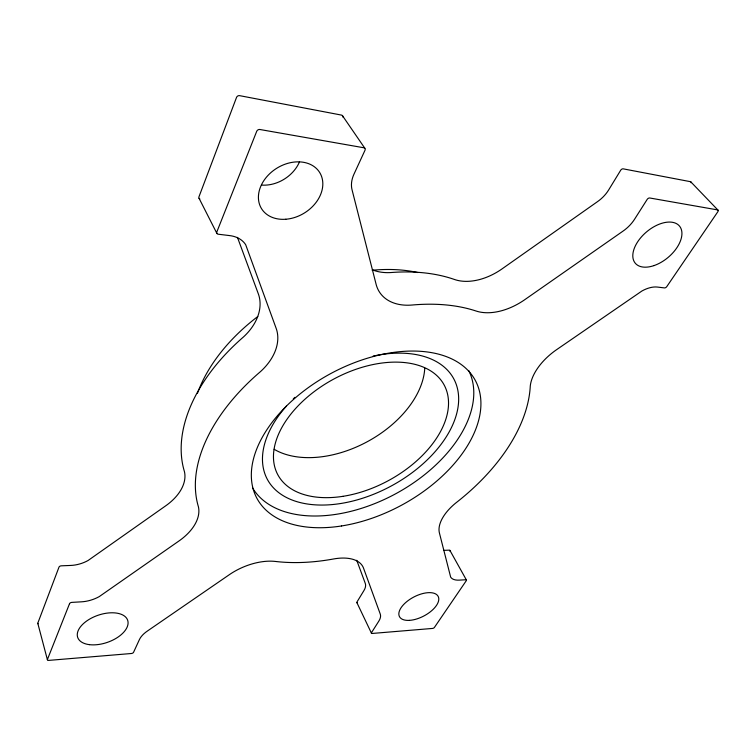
<?xml version="1.0" encoding="UTF-8"?>
<svg xmlns="http://www.w3.org/2000/svg" width="756" height="756" viewBox="0 0 756 756"><rect width="100%" height="100%" fill="white"/><g stroke="black" fill="none" stroke-linecap="round" stroke-linejoin="round"><path stroke-width="1.13" d="M443.866 550.368L449.262 550.151A1.531 0.784 -28.9 0 1 449.82 551.115M690.965 182.016L718.096 210.244M342.383 115.564L364.827 148.233M449.933 550.415L466.405 580.003M199.064 198.308L216.915 233.453M356.908 602.674L371.48 633.245M237.46 237.365L258.117 293.271A54.082 38.981 -23.9 0 1 243.612 336.836A176.205 110.801 -28.4 0 0 184.445 471.64A49.074 30.712 -19.7 0 1 165.29 506.114L88.065 560.508A24.183 14.326 -17.7 0 1 70.771 565.441L61.264 565.828A1.928 1.125 -17.2 0 0 58.996 567.113L37.847 623.048A1.862 1.03 -17 0 0 38.065 623.804M356.737 560.281L365.205 583.207A19.439 10.111 -26 0 1 363.938 590.559L356.955 602.012A1.531 0.784 -26.2 0 0 357.333 602.882M37.8 623.331L47.392 659.704M199.839 198.951A2.362 1.881 -26 0 1 198.951 196.834L236.534 97.411A2.504 2.098 -33.7 0 1 239.605 95.653L341.495 115.092A2.391 1.871 -38.4 0 1 342.77 116.991M372.727 269.958A53.591 37.639 -35.4 0 0 391.466 272.51A180.032 113.013 -28.3 0 1 454.507 279.493A51.635 34.162 -37.3 0 0 501.634 269.183L597.268 201.814A26.158 16.537 -41.3 0 0 608.684 189.907L620.676 170.261A2.117 1.314 -42.3 0 1 623.18 168.843L690.436 181.676A2.041 1.191 -42.4 0 1 691.069 182.706M299.489 161.879A33.188 26.337 -32.4 0 1 261.595 185.088M468.692 370.468A123.02 75.156 -28.4 0 1 396.087 493.555A123.02 75.156 -28.4 0 1 252.665 488.092M197.42 393.451A155.519 99.811 -28.4 0 1 257.787 316.518M372.169 270.251A155.519 99.811 -28.4 0 1 417.794 272.538M376.431 355.377A105.897 64.638 -28.4 0 1 452.825 424.579A105.897 64.638 -28.4 0 1 310.896 504.469A105.897 64.638 -28.4 0 1 286.496 406M293.3 398.875A105.897 64.638 -28.4 0 1 294.906 397.325M373.19 356.029A105.897 64.638 -28.4 0 1 375.354 355.585M424.749 368.314A91.712 58.666 -28.4 0 1 367.076 441.825A91.712 58.666 -28.4 0 1 274.163 449.3M69.524 603.704L47.448 659.421A1.909 1.011 -17.6 0 0 48.79 660.385L131.402 653.505A1.805 0.945 -20 0 0 133.557 652.296L139.397 639.614A22.415 11.879 -20.7 0 1 147.562 630.92L229.909 574.295A44.377 24.116 -23.4 0 1 275.373 561.443A185.097 112.115 -28.5 0 0 333.661 558.958A42.525 22.519 -25.5 0 1 363.438 567.888L380.202 613.9A19.836 9.875 -26.2 0 1 378.794 621.177L371.536 632.592A1.559 0.765 -26.3 0 0 372.226 633.452L432.602 628.425A1.512 0.718 -27.7 0 0 434.454 627.376L466.282 580.693A1.559 0.765 -28.9 0 0 465.734 579.757L459.185 580.135A19.788 9.875 -29.1 0 1 450.661 577.121L439.491 533.273A41.788 21.943 -30.1 0 1 455.632 503.118A180.504 109.072 -28.4 0 0 530.277 386.014A46.598 26.243 -35 0 1 557.21 349.253L641.938 290.994A24.268 13.599 -38 0 1 657.389 287.063L664.458 287.913A1.966 1.096 -38.8 0 0 666.811 286.581L717.813 211.774A2.098 1.181 -41.7 0 0 717.567 209.903L649.725 197.987A2.173 1.295 -41.5 0 0 647.155 199.442L634.539 219.278A26.857 16.358 -40.6 0 1 622.698 231.345L524.229 300.056A53.014 33.803 -36.7 0 1 476.176 311.056A184.502 111.359 -28.3 0 0 412.2 305.018A55.093 37.328 -34.9 0 1 376.223 284.747L352.145 190.181A29.938 22.075 -36.7 0 1 353.978 174.163L365.016 150.217A2.466 1.871 -37.5 0 0 363.929 147.779L259.875 129.493A2.589 2.098 -33 0 0 256.709 131.317L216.821 231.979A2.438 1.871 -26.2 0 0 218.238 234.218L229.748 235.607A29.862 22.434 -25.6 0 1 245.7 244.755L275.959 327.802A55.632 38.688 -24.3 0 1 260.536 371.565A180.589 109.176 -28.4 0 0 198.412 506.766A50.331 30.297 -20.2 0 1 178.482 541.315L99.216 596.626A24.787 14.118 -18.3 0 1 81.544 601.823L71.858 602.381A1.975 1.106 -17.9 0 0 69.524 603.704M285.834 219.24A34.228 26.29 -32 0 0 320.582 174.116A34.228 26.29 -32 0 0 265.432 178.425A34.228 26.29 -32 0 0 285.834 219.24M654.006 265.592A28.86 16.698 -40.1 0 0 680.135 226.951A28.86 16.698 -40.1 0 0 637.979 241.353A28.86 16.698 -40.1 0 0 654.006 265.592M89.397 644.651A26.422 14.336 -19 0 0 128.076 623.246A26.422 14.336 -19 0 0 90.531 618.588A26.422 14.336 -19 0 0 89.397 644.651M409.45 620.364A21.839 10.735 -27.6 0 0 438.782 598.676A21.839 10.735 -27.6 0 0 408.212 600.519A21.839 10.735 -27.6 0 0 409.45 620.364M341.561 525.959A124.088 74.731 -28.4 0 0 475.524 380.826A124.088 74.731 -28.4 0 0 281.298 411.396A124.088 74.731 -28.4 0 0 341.561 525.959M342.978 496.323A94.509 57.664 -28.4 0 0 444.188 385.059A94.509 57.664 -28.4 0 0 295.813 408.287A94.509 57.664 -28.4 0 0 342.978 496.323"/></g></svg>
